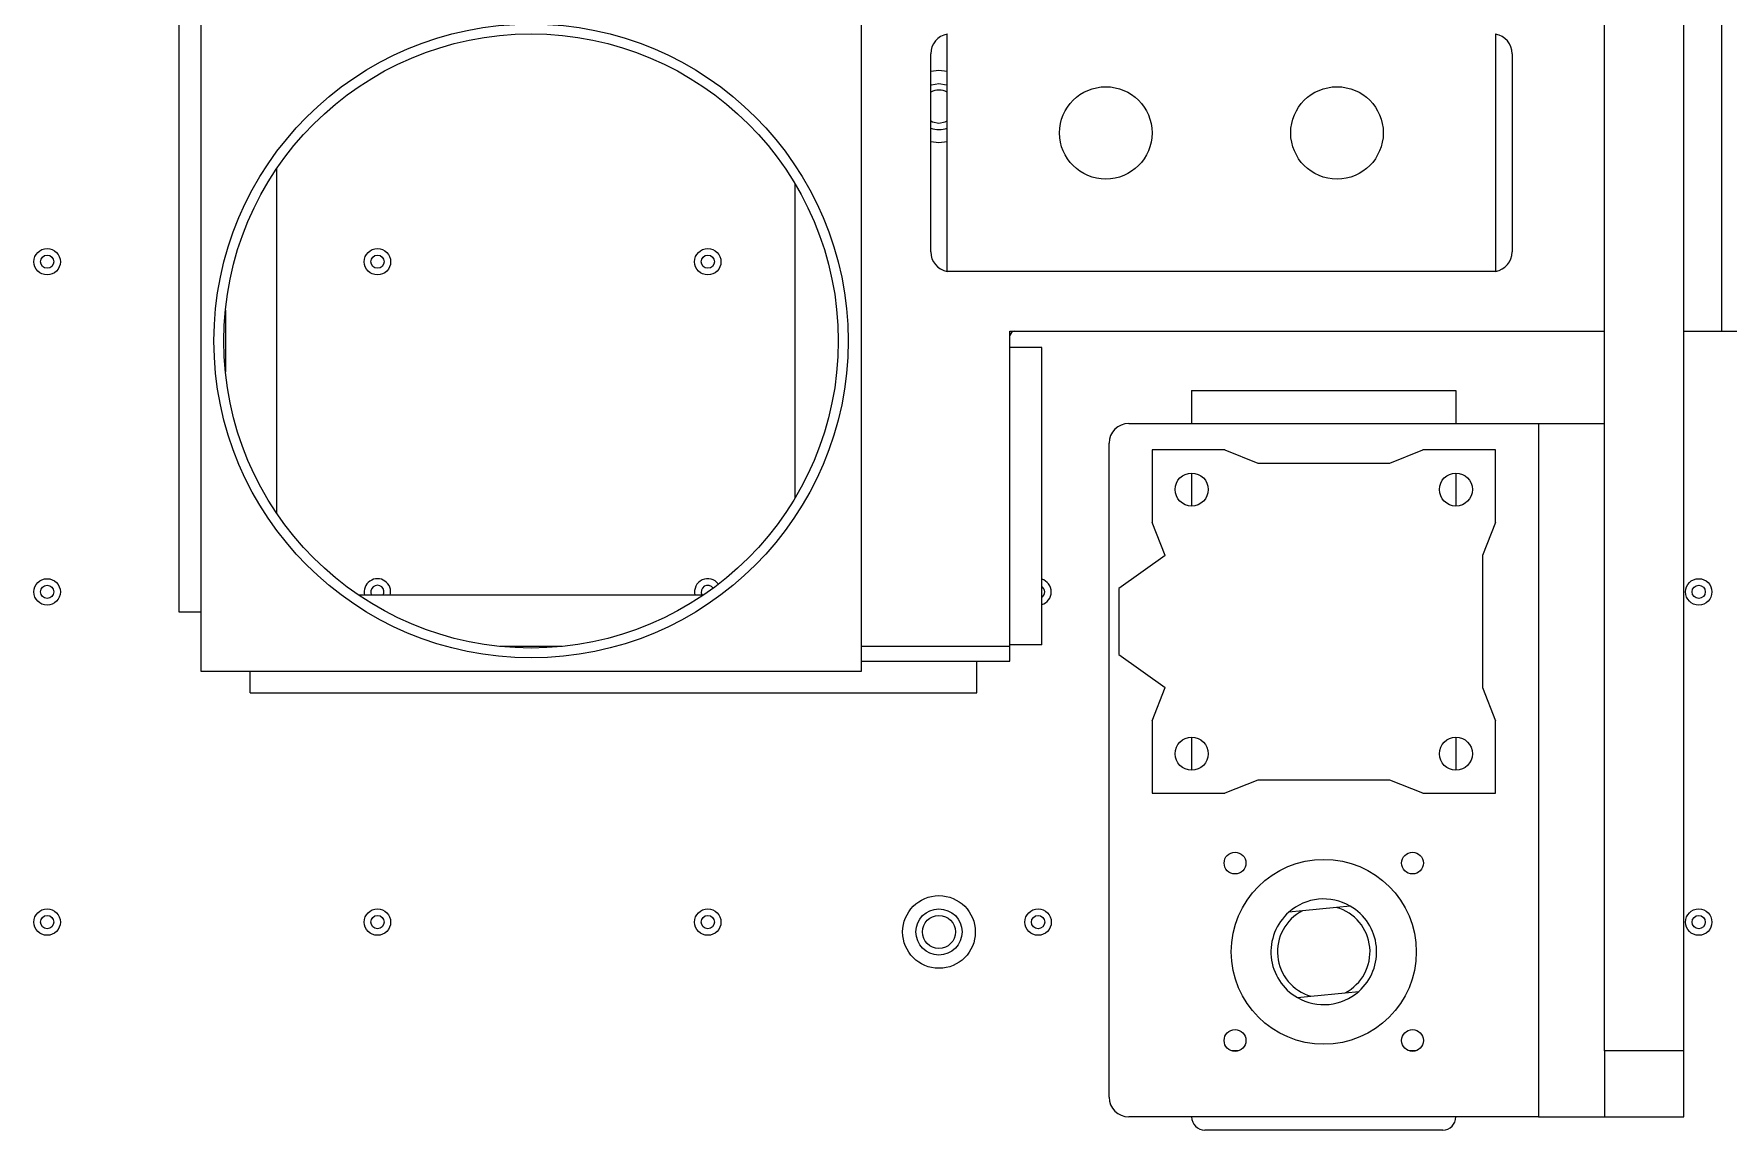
# Model space of a CAD drawing. Header units: millimetres. Extents: x 17243 to 30056, y 9468 to 18529.
# Drawn here: x 22677.3 to 22934, y 13753.1 to 13919.1 of the extents above; entities that cross this region are included whole.
import ezdxf

# ---------------------------------------------------------------- set-up
doc = ezdxf.new("R2010")
doc.units = ezdxf.units.MM
doc.layers.get('0').update_dxf_attribs({"lineweight": 18})

msp = doc.modelspace()

# ---------------------------------------------------------------- linework, layer by layer
at = {"color": 7, "linetype": 'Continuous', "lineweight": 25}
for p, q in [((22699.236, 13984.479), (22699.236, 13831.605)), ((22915.036, 13765.105), (22915.036, 13955.105)), ((22927.036, 13765.105), (22927.036, 13955.105)), ((22702.536, 13922.605), (22702.536, 13822.605)), ((22802.536, 13822.605), (22802.536, 13922.605)), ((22815.536, 13883.105), (22815.536, 13919.105)), ((22898.536, 13919.105), (22898.536, 13883.105)), ((22813.036, 13886.105), (22813.036, 13916.105)), ((22901.036, 13916.105), (22901.036, 13886.105)), ((22813.036, 13913.46), (22814.288, 13913.605)), ((22814.288, 13913.605), (22815.536, 13913.461)), ((22714.036, 13846.528), (22714.036, 13898.681)), ((22792.536, 13848.893), (22792.536, 13896.316)), ((22898.536, 13883.105), (22815.536, 13883.105)), ((22825.036, 13874.105), (22915.036, 13874.105)), ((22825.036, 13826.341), (22825.036, 13874.105)), ((22927.036, 13874.105), (22932.799, 13874.105)), ((22932.799, 13874.105), (22935.036, 13874.105)), ((22829.836, 13871.605), (22825.036, 13871.605)), ((22829.836, 13826.605), (22829.836, 13871.605)), ((22852.536, 13865.105), (22852.536, 13860.105)), ((22852.536, 13865.105), (22892.536, 13865.105)), ((22892.536, 13865.105), (22892.536, 13860.105)), ((22843.036, 13860.105), (22905.036, 13860.105)), ((22905.036, 13860.105), (22915.036, 13860.105)), ((22905.036, 13860.105), (22905.036, 13755.105)), ((22840.036, 13758.105), (22840.036, 13857.105)), ((22846.536, 13856.105), (22846.536, 13845.105)), ((22857.536, 13856.105), (22846.536, 13856.105)), ((22857.536, 13856.105), (22862.536, 13854.105)), ((22882.536, 13854.105), (22887.536, 13856.105)), ((22898.536, 13856.105), (22887.536, 13856.105)), ((22898.536, 13845.105), (22898.536, 13856.105)), ((22852.536, 13852.605), (22852.536, 13847.605)), ((22862.536, 13854.105), (22882.536, 13854.105)), ((22892.536, 13852.605), (22892.536, 13847.605)), ((22848.536, 13840.105), (22846.536, 13845.105)), ((22898.536, 13845.105), (22896.536, 13840.105)), ((22848.536, 13840.105), (22841.536, 13835.105)), ((22896.536, 13840.105), (22896.536, 13820.105)), ((22778.613, 13834.105), (22726.459, 13834.105)), ((22841.536, 13835.105), (22841.536, 13825.105)), ((22699.236, 13831.605), (22702.536, 13831.605)), ((22829.836, 13826.605), (22825.036, 13826.605)), ((22825.036, 13824.105), (22825.036, 13826.341)), ((22802.536, 13824.105), (22825.036, 13824.105)), ((22820.036, 13819.305), (22820.036, 13824.105)), ((22841.536, 13825.105), (22848.536, 13820.105)), ((22702.536, 13822.605), (22802.536, 13822.605)), ((22710.036, 13819.305), (22710.036, 13822.605)), ((22710.036, 13819.305), (22820.036, 13819.305)), ((22846.536, 13815.105), (22848.536, 13820.105)), ((22896.536, 13820.105), (22898.536, 13815.105)), ((22846.536, 13815.105), (22846.536, 13804.105)), ((22898.536, 13804.105), (22898.536, 13815.105)), ((22852.536, 13812.605), (22852.536, 13807.605)), ((22892.536, 13812.605), (22892.536, 13807.605)), ((22862.536, 13806.105), (22857.536, 13804.105)), ((22882.536, 13806.105), (22862.536, 13806.105)), ((22887.536, 13804.105), (22882.536, 13806.105)), ((22846.536, 13804.105), (22857.536, 13804.105)), ((22887.536, 13804.105), (22898.536, 13804.105)), ((22869.305, 13786.315), (22867.25, 13786.109)), ((22874.476, 13786.83), (22869.305, 13786.315)), ((22876.531, 13787.035), (22874.476, 13786.83)), ((22868.54, 13773.174), (22870.596, 13773.379)), ((22870.596, 13773.379), (22875.766, 13773.895)), ((22875.766, 13773.895), (22877.822, 13774.1)), ((22859.624, 13765.105), (22858.578, 13765.105)), ((22886.494, 13765.105), (22885.448, 13765.105)), ((22927.036, 13765.105), (22915.036, 13765.105)), ((22915.036, 13765.105), (22915.036, 13755.105)), ((22927.036, 13755.105), (22927.036, 13765.105)), ((22905.036, 13755.105), (22843.036, 13755.105)), ((22905.036, 13755.105), (22915.036, 13755.105)), ((22915.036, 13755.105), (22927.036, 13755.105)), ((22890.536, 13753.105), (22854.536, 13753.105))]:
    msp.add_line(p, q, dxfattribs=at)
at = {"color": 8, "linetype": 'Continuous', "lineweight": 25}
for p, q in [((22932.799, 13874.105), (22932.799, 13973.868)), ((22706.273, 13877.289), (22706.273, 13867.92)), ((22757.221, 13826.341), (22747.851, 13826.341)), ((22825.036, 13826.341), (22802.536, 13826.341))]:
    msp.add_line(p, q, dxfattribs=at)
at = {"color": 7, "linetype": 'Continuous', "lineweight": 25}
for points in [[(22813.036, 13911.373), (22813.152, 13911.415), (22814.288, 13911.605)], [(22814.288, 13911.605), (22815.425, 13911.415), (22815.536, 13911.375)], [(22813.036, 13905.941), (22813.331, 13905.795), (22814.288, 13905.605)], [(22814.288, 13905.605), (22815.245, 13905.795), (22815.536, 13905.938)], [(22815.536, 13902.748), (22814.288, 13902.605), (22813.036, 13902.749)]]:
    msp.add_lwpolyline(points, dxfattribs=at)
for centre, radius in [((22752.536, 13872.605), 48), ((22752.536, 13872.605), 46.5), ((22839.536, 13904.105), 7), ((22874.536, 13904.105), 7), ((22679.288, 13884.605), 2), ((22679.288, 13884.605), 1), ((22729.288, 13884.605), 2), ((22729.288, 13884.605), 1), ((22779.288, 13884.605), 2), ((22779.288, 13884.605), 1), ((22852.536, 13850.105), 2.5), ((22892.536, 13850.105), 2.5), ((22679.288, 13834.605), 2), ((22929.288, 13834.605), 2), ((22679.288, 13834.605), 1), ((22929.288, 13834.605), 1), ((22852.536, 13810.105), 2.5), ((22892.536, 13810.105), 2.5), ((22859.101, 13793.54), 1.65), ((22885.971, 13793.54), 1.65), ((22872.536, 13780.105), 14), ((22814.288, 13783.105), 5.5), ((22679.288, 13784.605), 2), ((22679.288, 13784.605), 1), ((22729.288, 13784.605), 2), ((22729.288, 13784.605), 1), ((22779.288, 13784.605), 2), ((22779.288, 13784.605), 1), ((22814.288, 13783.105), 3.5), ((22814.288, 13783.105), 2.5), ((22829.288, 13784.605), 2), ((22829.288, 13784.605), 1), ((22929.288, 13784.605), 2), ((22929.288, 13784.605), 1), ((22859.101, 13766.669), 1.65), ((22885.971, 13766.669), 1.65)]:
    msp.add_circle(centre, radius, dxfattribs=at)
for centre, radius, start, end in [((22816.036, 13916.105), 3, 99.59407, 180), ((22898.036, 13916.105), 3, 0, 80.40593), ((22814.288, 13908.105), 2.5, 60.05831, 120.05835), ((22814.288, 13908.105), 3.5, 249.03653, 290.88621), ((22816.036, 13886.105), 3, 180, 260.40593), ((22898.036, 13886.105), 3, 279.59407, 360), ((22825.773, 13873.368), 0.737, 90, 180), ((22843.036, 13857.105), 3, 90, 180), ((22729.288, 13834.605), 2, 345.52249, 194.47751), ((22779.288, 13834.605), 2, 35.58665, 194.47751), ((22829.288, 13834.605), 2, 285.89635, 74.10365), ((22729.288, 13834.605), 1, 330, 210), ((22779.288, 13834.605), 1, 34.17814, 210), ((22829.288, 13834.605), 1, 303.21593, 56.78407), ((22872.536, 13780.105), 8, 60.0375, 131.35568), ((22872.536, 13780.105), 8, 131.35568, 240.0375), ((22872.536, 13780.105), 7, 117.48338, 253.9098), ((22872.536, 13780.105), 7, 297.48338, 73.9098), ((22872.536, 13780.105), 8, 311.35568, 60.0375), ((22872.536, 13780.105), 8, 240.0375, 311.35568), ((22843.036, 13758.105), 3, 180, 270), ((22854.536, 13755.105), 2, 180, 270), ((22890.536, 13755.105), 2, 270, 360)]:
    msp.add_arc(centre, radius, start, end, dxfattribs=at)

doc.saveas('drawing.dxf')
